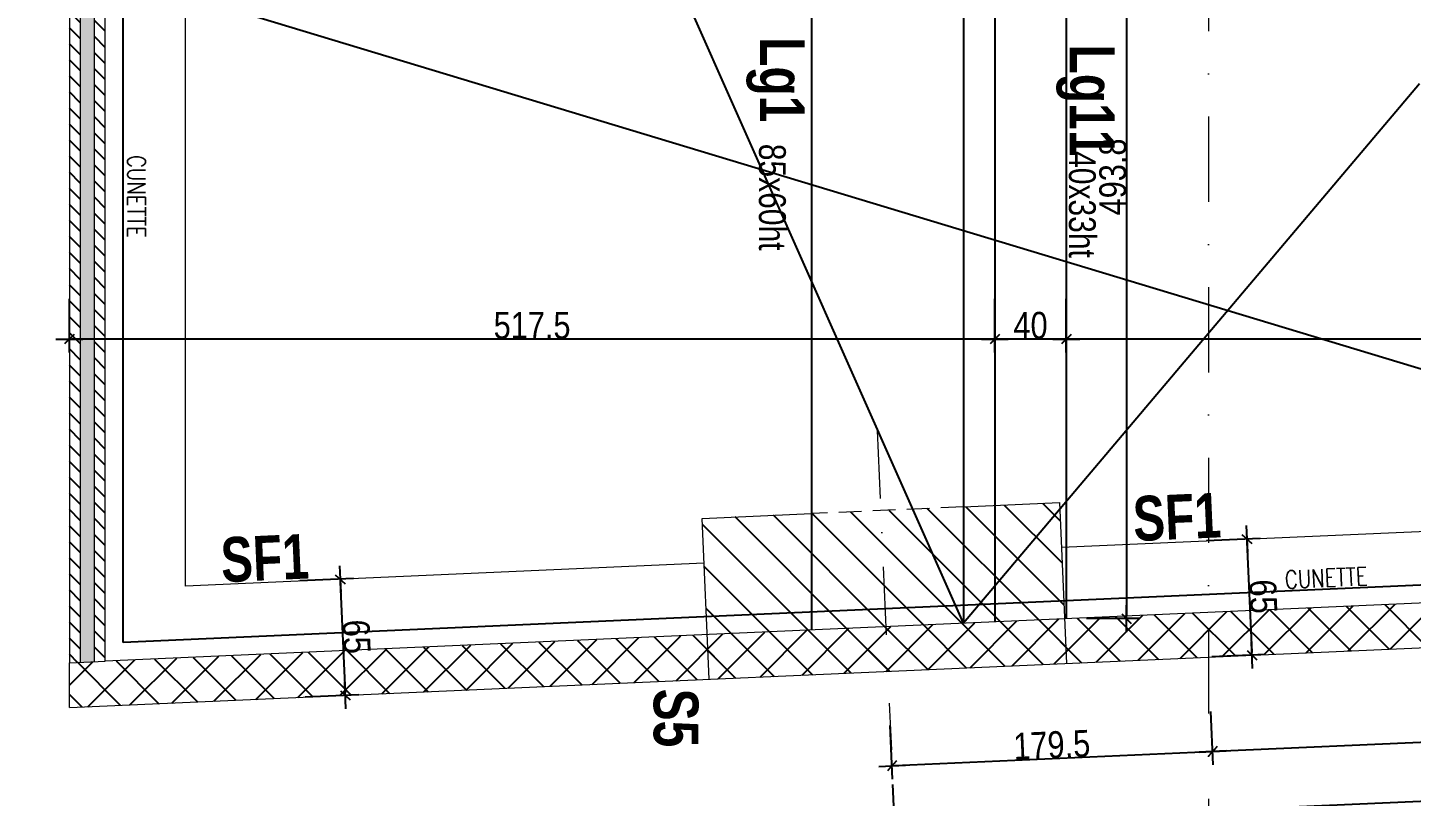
# Model space of a CAD drawing. Header units: centimetres. Extents: x -4990 to 114398, y -61489 to -12305.
# Drawn here: x 65223 to 65997, y -20942 to -20512 of the extents above; entities that cross this region are included whole.
import ezdxf
from ezdxf.enums import TextEntityAlignment as Align

# ---------------------------------------------------------------- set-up
doc = ezdxf.new("R2010")
doc.units = ezdxf.units.CM
doc.header["$LTSCALE"] = 0.5
for name, pattern in [('CACHEX2', [19.05, 12.7, -6.35]), ('TIRETPT2', [12.7, 6.35, -3.175, 0, -3.175]), ('TIRETPTX2', [50.8, 25.4, -12.7, 0, -12.7])]:
    doc.linetypes.add(name, pattern=pattern)
doc.layers.get('DEFPOINTS').update_dxf_attribs({"linetype": 'CONTINUOUS'})
for name, color, linetype in [('01_cote_gen', 4, 'CONTINUOUS'), ('01_linteaux', 2, 'CONTINUOUS'), ('01_poch_murs', 253, 'CONTINUOUS'), ('01_poch_Semelles', 253, 'CONTINUOUS'), ('01_texte', 230, 'CONTINUOUS'), ('AA_COTES', 2, 'CONTINUOUS')]:
    doc.layers.add(name, color=color, linetype=linetype)
for name, color, linetype, lineweight in [('01_murs_coup', 5, 'CONTINUOUS', 60), ('01_sem', 42, 'CONTINUOUS', 15), ('01_tram_axes', 2, 'TIRETPTX2', 9)]:
    doc.layers.add(name, color=color, linetype=linetype, lineweight=lineweight)
doc.styles.add('impact', font='impact.ttf')
doc.styles.add('MATTE_TXT', font='arial.ttf')
doc.styles.add('SIMPLEX1', font='SIMPLEX.shx', dxfattribs={"width": 0.8, "height": 10})
doc.styles.add('STYLE2', font='ARIALN.TTF')
doc.dimstyles.new('JB50', dxfattribs={"dimscale": 0.1, "dimtxt": 150, "dimasz": 15, "dimexe": 0.1, "dimexo": 0.1, "dimgap": 0.09, "dimtad": 1, "dimdec": 1, "dimdsep": 46, "dimtxsty": 'STYLE2', "dimblk1": 'BOND_G', "dimblk2": 'BOND_D', "dimsah": 1, "dimcen": 1.5, "dimdle": 0.01, "dimse1": 1, "dimse2": 1, "dimclrd": 4, "dimclre": 2, "dimclrt": 6, "dimazin": 2, "dimtfac": 2.333333, "dimtdec": 1, "dimtix": 1, "dimtmove": 2, "dimatfit": 3, "dimldrblk": 'BOND_G', "dimfxl": 1, "dimtolj": 1, "dimtzin": 0, "dimarcsym": 0})
pattern_1 = [(315, (86033.132, 37511.667), (11.22532, 11.22532), [])]

# ---------------------------------------------------------------- blocks, each defined once
blk = doc.blocks.new('BOND_G')
at = {"layer": 'AA_COTES', "color": 0}
for p, q in [((0, -5), (0, 15)), ((5, 0), (-5, 0)), ((1.77, 1.77), (-1.77, -1.77))]:
    blk.add_line(p, q, dxfattribs=at)
blk = doc.blocks.new('BOND_D')
at = {"layer": 'AA_COTES', "color": 0}
for p, q in [((5, 0), (-5, 0)), ((-1.77, -1.77), (1.77, 1.77)), ((0, 5), (0, -15))]:
    blk.add_line(p, q, dxfattribs=at)
blk = doc.blocks.new('*D1133')
at = {"layer": '01_cote_gen', "color": 4, "lineweight": -2, "transparency": 16777216}
blk.add_line((65155.16, -20890.92), (65155.16, -20339.36), dxfattribs=at)
at = {"layer": 'DEFPOINTS', "color": 0, "transparency": 16777216}
for p in [(65155.16, -20337.86), (65239.09, -20337.86), (65246.41, -20892.42)]:
    blk.add_point(p, dxfattribs=at)
at = {"layer": '01_cote_gen', "color": 4, "lineweight": -2, "transparency": 16777216, "xscale": 1.5, "yscale": 1.5, "zscale": 1.5}
for name, p, rotation in [('BOND_D', (65155.16, -20337.86), 90), ('BOND_G', (65155.16, -20892.42), 270)]:
    blk.add_blockref(name, p, dxfattribs=dict(at, rotation=rotation))
at = {"layer": '01_cote_gen', "color": 6, "transparency": 16777216, "insert": (65147.5, -20615.14), "char_height": 15, "attachment_point": 5, "rotation": 90, "style": 'STYLE2'}
blk.add_mtext('\\A1;554.6', dxfattribs=at)
blk = doc.blocks.new('*D1235')
at = {"layer": '01_cote_gen', "color": 4, "lineweight": -2, "transparency": 16777216}
blk.add_line((65884.25, -20917.04), (65707.96, -20924.86), dxfattribs=at)
at = {"layer": 'DEFPOINTS', "color": 0, "transparency": 16777216}
for p in [(65883.41, -20864.17), (65704.12, -20872.12), (65706.47, -20924.93)]:
    blk.add_point(p, dxfattribs=at)
at = {"layer": '01_cote_gen', "color": 4, "lineweight": -2, "transparency": 16777216, "xscale": 1.5, "yscale": 1.5, "zscale": 1.5}
for name, p, rotation in [('BOND_G', (65885.75, -20916.98), 2.538883753036592), ('BOND_D', (65706.47, -20924.93), 182.5388837530366)]:
    blk.add_blockref(name, p, dxfattribs=dict(at, rotation=rotation))
at = {"layer": '01_cote_gen', "color": 6, "transparency": 16777216, "insert": (65795.77, -20913.29), "char_height": 15, "attachment_point": 5, "rotation": 2.53888, "style": 'STYLE2'}
blk.add_mtext('\\A1;179.5', dxfattribs=at)
blk = doc.blocks.new('*D1236')
at = {"layer": '01_cote_gen', "color": 4, "lineweight": -2, "transparency": 16777216}
blk.add_line((66339.97, -20896.84), (65887.25, -20916.91), dxfattribs=at)
at = {"layer": 'DEFPOINTS', "color": 0, "transparency": 16777216}
for p in [(66339.12, -20843.97), (65883.41, -20864.17), (65885.75, -20916.98)]:
    blk.add_point(p, dxfattribs=at)
at = {"layer": '01_cote_gen', "color": 4, "lineweight": -2, "transparency": 16777216, "xscale": 1.5, "yscale": 1.5, "zscale": 1.5}
for name, p, rotation in [('BOND_G', (66341.47, -20896.77), 2.538871083487901), ('BOND_D', (65885.75, -20916.98), 182.5388710834879)]:
    blk.add_blockref(name, p, dxfattribs=dict(at, rotation=rotation))
at = {"layer": '01_cote_gen', "color": 6, "transparency": 16777216, "insert": (66113.27, -20899.21), "char_height": 15, "attachment_point": 5, "rotation": 2.53887, "style": 'STYLE2'}
blk.add_mtext('\\A1;456.2', dxfattribs=at)
blk = doc.blocks.new('*D1237')
at = {"layer": '01_cote_gen', "color": 4, "lineweight": -2, "transparency": 16777216}
blk.add_line((66341.43, -20929.79), (65709.43, -20957.82), dxfattribs=at)
at = {"layer": 'DEFPOINTS', "color": 0, "transparency": 16777216}
for p in [(66339.12, -20843.97), (65704.12, -20872.12), (65707.93, -20957.88)]:
    blk.add_point(p, dxfattribs=at)
at = {"layer": '01_cote_gen', "color": 4, "lineweight": -2, "transparency": 16777216, "xscale": 1.5, "yscale": 1.5, "zscale": 1.5}
for name, p, rotation in [('BOND_G', (66342.93, -20929.73), 2.538883753037791), ('BOND_D', (65707.93, -20957.88), 182.5388837530378)]:
    blk.add_blockref(name, p, dxfattribs=dict(at, rotation=rotation))
at = {"layer": '01_cote_gen', "color": 6, "transparency": 16777216, "insert": (66025.09, -20936.14), "char_height": 15, "attachment_point": 5, "rotation": 2.53888, "style": 'STYLE2'}
blk.add_mtext('\\A1;635.6', dxfattribs=at)
blk = doc.blocks.new('*D1239')
at = {"layer": '01_cote_gen', "color": 4, "lineweight": -2, "transparency": 16777216}
blk.add_line((65706.43, -20957.95), (65251.71, -20978.11), dxfattribs=at)
at = {"layer": 'DEFPOINTS', "color": 0, "transparency": 16777216}
for p in [(65704.12, -20872.12), (65246.41, -20892.42), (65250.21, -20978.18)]:
    blk.add_point(p, dxfattribs=at)
at = {"layer": '01_cote_gen', "color": 4, "lineweight": -2, "transparency": 16777216, "xscale": 1.5, "yscale": 1.5, "zscale": 1.5}
for name, p, rotation in [('BOND_G', (65707.93, -20957.88), 2.538883753139469), ('BOND_D', (65250.21, -20978.18), 182.5388837531395)]:
    blk.add_blockref(name, p, dxfattribs=dict(at, rotation=rotation))
at = {"layer": '01_cote_gen', "color": 6, "transparency": 16777216, "insert": (65478.73, -20960.37), "char_height": 15, "attachment_point": 5, "rotation": 2.53888, "style": 'STYLE2'}
blk.add_mtext('\\A1;458.2', dxfattribs=at)
blk = doc.blocks.new('*D1240')
at = {"layer": '01_cote_gen', "color": 4, "lineweight": -2, "transparency": 16777216}
blk.add_line((66795.06, -20940.21), (65253.06, -21008.59), dxfattribs=at)
at = {"layer": 'DEFPOINTS', "color": 0, "transparency": 16777216}
for p in [(66791.4, -20823.91), (65246.41, -20892.42), (65251.56, -21008.65)]:
    blk.add_point(p, dxfattribs=at)
at = {"layer": '01_cote_gen', "color": 4, "lineweight": -2, "transparency": 16777216, "xscale": 1.5, "yscale": 1.5, "zscale": 1.5}
for name, p, rotation in [('BOND_G', (66796.55, -20940.15), 2.538883753036911), ('BOND_D', (65251.56, -21008.65), 182.5388837530369)]:
    blk.add_blockref(name, p, dxfattribs=dict(at, rotation=rotation))
at = {"layer": '01_cote_gen', "color": 6, "transparency": 16777216, "insert": (66023.72, -20966.74), "char_height": 15, "attachment_point": 5, "rotation": 2.53888, "style": 'STYLE2'}
blk.add_mtext('\\A1;1546.5', dxfattribs=at)
blk = doc.blocks.new('*D1241')
at = {"layer": '01_cote_gen', "color": 4, "lineweight": -2, "transparency": 16777216}
blk.add_line((65881.91, -21039.58), (65247.91, -21039.58), dxfattribs=at)
at = {"layer": 'DEFPOINTS', "color": 0, "transparency": 16777216}
for p in [(65246.41, -20892.42), (65246.41, -21039.58), (65883.41, -21057.28)]:
    blk.add_point(p, dxfattribs=at)
at = {"layer": '01_cote_gen', "color": 4, "lineweight": -2, "transparency": 16777216, "xscale": 1.5, "yscale": 1.5, "zscale": 1.5, "rotation": 180}
blk.add_blockref('BOND_D', (65246.41, -21039.58), dxfattribs=at)
at = {"layer": '01_cote_gen', "color": 4, "lineweight": -2, "transparency": 16777216, "xscale": 1.5, "yscale": 1.5, "zscale": 1.5}
blk.add_blockref('BOND_G', (65883.41, -21039.58), dxfattribs=at)
at = {"layer": '01_cote_gen', "color": 6, "transparency": 16777216, "insert": (65564.91, -21031.91), "char_height": 15, "attachment_point": 5, "style": 'STYLE2'}
blk.add_mtext('\\A1;637', dxfattribs=at)
blk = doc.blocks.new('*D1242')
at = {"layer": '01_cote_gen', "color": 4, "lineweight": -2, "transparency": 16777216}
blk.add_line((66789.9, -21039.58), (65884.91, -21039.58), dxfattribs=at)
at = {"layer": 'DEFPOINTS', "color": 0, "transparency": 16777216}
for p in [(66791.4, -20823.91), (65883.41, -21017.08), (65883.41, -21039.58)]:
    blk.add_point(p, dxfattribs=at)
at = {"layer": '01_cote_gen', "color": 4, "lineweight": -2, "transparency": 16777216, "xscale": 1.5, "yscale": 1.5, "zscale": 1.5, "rotation": 180}
blk.add_blockref('BOND_D', (65883.41, -21039.58), dxfattribs=at)
at = {"layer": '01_cote_gen', "color": 4, "lineweight": -2, "transparency": 16777216, "xscale": 1.5, "yscale": 1.5, "zscale": 1.5}
blk.add_blockref('BOND_G', (66791.4, -21039.58), dxfattribs=at)
at = {"layer": '01_cote_gen', "color": 6, "transparency": 16777216, "insert": (66337.4, -21031.91), "char_height": 15, "attachment_point": 5, "style": 'STYLE2'}
blk.add_mtext('\\A1;908', dxfattribs=at)
blk = doc.blocks.new('*D1256')
at = {"layer": '01_cote_gen', "color": 4, "lineweight": -2, "transparency": 16777216}
blk.add_line((66294.9, -20497.74), (65747.9, -20497.74), dxfattribs=at)
at = {"layer": 'DEFPOINTS', "color": 0, "transparency": 16777216}
for p in [(65746.4, -20497.74), (66296.4, -20524.42), (65746.4, -20540.94)]:
    blk.add_point(p, dxfattribs=at)
at = {"layer": '01_cote_gen', "color": 4, "lineweight": -2, "transparency": 16777216, "xscale": 1.5, "yscale": 1.5, "zscale": 1.5, "rotation": 180}
blk.add_blockref('BOND_D', (65746.4, -20497.74), dxfattribs=at)
at = {"layer": '01_cote_gen', "color": 4, "lineweight": -2, "transparency": 16777216, "xscale": 1.5, "yscale": 1.5, "zscale": 1.5}
blk.add_blockref('BOND_G', (66296.4, -20497.74), dxfattribs=at)
at = {"layer": '01_cote_gen', "color": 6, "transparency": 16777216, "insert": (66021.4, -20490.07), "char_height": 15, "attachment_point": 5, "style": 'STYLE2'}
blk.add_mtext('\\A1;550', dxfattribs=at)
blk = doc.blocks.new('*D1261')
at = {"layer": '01_cote_gen', "color": 4, "lineweight": -2, "transparency": 16777216}
blk.add_line((66237.4, -20686.47), (65805.4, -20686.47), dxfattribs=at)
at = {"layer": 'DEFPOINTS', "color": 0, "transparency": 16777216}
for p in [(65803.9, -20645.31), (66238.9, -20645.31), (65803.9, -20686.47)]:
    blk.add_point(p, dxfattribs=at)
at = {"layer": '01_cote_gen', "color": 4, "lineweight": -2, "transparency": 16777216, "xscale": 1.5, "yscale": 1.5, "zscale": 1.5, "rotation": 180}
blk.add_blockref('BOND_D', (65803.9, -20686.47), dxfattribs=at)
at = {"layer": '01_cote_gen', "color": 4, "lineweight": -2, "transparency": 16777216, "xscale": 1.5, "yscale": 1.5, "zscale": 1.5}
blk.add_blockref('BOND_G', (66238.9, -20686.47), dxfattribs=at)
at = {"layer": '01_cote_gen', "color": 6, "transparency": 16777216, "insert": (66021.4, -20678.8), "char_height": 15, "attachment_point": 5, "style": 'STYLE2'}
blk.add_mtext('\\A1;435', dxfattribs=at)
blk = doc.blocks.new('*D1262')
at = {"layer": '01_cote_gen', "color": 4, "lineweight": -2, "transparency": 16777216}
blk.add_line((65802.4, -20686.47), (65765.4, -20686.47), dxfattribs=at)
at = {"layer": 'DEFPOINTS', "color": 0, "transparency": 16777216}
for p in [(65763.9, -20642.71), (65803.9, -20642.71), (65763.9, -20686.47)]:
    blk.add_point(p, dxfattribs=at)
at = {"layer": '01_cote_gen', "color": 4, "lineweight": -2, "transparency": 16777216, "xscale": 1.5, "yscale": 1.5, "zscale": 1.5, "rotation": 180}
blk.add_blockref('BOND_D', (65763.9, -20686.47), dxfattribs=at)
at = {"layer": '01_cote_gen', "color": 4, "lineweight": -2, "transparency": 16777216, "xscale": 1.5, "yscale": 1.5, "zscale": 1.5}
blk.add_blockref('BOND_G', (65803.9, -20686.47), dxfattribs=at)
at = {"layer": '01_cote_gen', "color": 6, "transparency": 16777216, "insert": (65783.9, -20678.8), "char_height": 15, "attachment_point": 5, "style": 'STYLE2'}
blk.add_mtext('\\A1;40', dxfattribs=at)
blk = doc.blocks.new('*D1263')
at = {"layer": '01_cote_gen', "color": 4, "lineweight": -2, "transparency": 16777216}
blk.add_line((65762.4, -20686.47), (65247.91, -20686.47), dxfattribs=at)
at = {"layer": 'DEFPOINTS', "color": 0, "transparency": 16777216}
for p in [(65763.9, -20626.7), (65246.41, -20686.47), (65246.41, -20705.79)]:
    blk.add_point(p, dxfattribs=at)
at = {"layer": '01_cote_gen', "color": 4, "lineweight": -2, "transparency": 16777216, "xscale": 1.5, "yscale": 1.5, "zscale": 1.5, "rotation": 180}
blk.add_blockref('BOND_D', (65246.41, -20686.47), dxfattribs=at)
at = {"layer": '01_cote_gen', "color": 4, "lineweight": -2, "transparency": 16777216, "xscale": 1.5, "yscale": 1.5, "zscale": 1.5}
blk.add_blockref('BOND_G', (65763.9, -20686.47), dxfattribs=at)
at = {"layer": '01_cote_gen', "color": 6, "transparency": 16777216, "insert": (65505.16, -20678.8), "char_height": 15, "attachment_point": 5, "style": 'STYLE2'}
blk.add_mtext('\\A1;517.5', dxfattribs=at)
blk = doc.blocks.new('*D1280')
at = {"layer": '01_cote_gen', "color": 4, "lineweight": -2, "transparency": 16777216}
blk.add_line((65837.61, -20350.36), (65837.61, -20841.17), dxfattribs=at)
at = {"layer": 'DEFPOINTS', "color": 0, "transparency": 16777216}
for p in [(65760.21, -20348.86), (65818.56, -20842.67), (65837.61, -20842.67)]:
    blk.add_point(p, dxfattribs=at)
at = {"layer": '01_cote_gen', "color": 4, "lineweight": -2, "transparency": 16777216, "xscale": 1.5, "yscale": 1.5, "zscale": 1.5}
for name, p, rotation in [('BOND_G', (65837.61, -20348.86), 90), ('BOND_D', (65837.61, -20842.67), 270)]:
    blk.add_blockref(name, p, dxfattribs=dict(at, rotation=rotation))
at = {"layer": '01_cote_gen', "color": 6, "transparency": 16777216, "insert": (65829.94, -20595.77), "char_height": 15, "attachment_point": 5, "rotation": 90, "style": 'STYLE2'}
blk.add_mtext('\\A1;493.8', dxfattribs=at)
blk = doc.blocks.new('*D1329')
at = {"layer": '01_cote_gen', "color": 4, "lineweight": -2, "transparency": 16777216}
blk.add_line((65397.91, -20822.12), (65400.66, -20884.08), dxfattribs=at)
at = {"layer": 'DEFPOINTS', "color": 0, "transparency": 16777216}
for p in [(65380.99, -20821.37), (65383.87, -20886.32), (65400.72, -20885.58)]:
    blk.add_point(p, dxfattribs=at)
at = {"layer": '01_cote_gen', "color": 4, "lineweight": -2, "transparency": 16777216, "xscale": 1.5, "yscale": 1.5, "zscale": 1.5}
for name, p, rotation in [('BOND_G', (65397.84, -20820.62), 92.53888375303498), ('BOND_D', (65400.72, -20885.58), 272.538883753035)]:
    blk.add_blockref(name, p, dxfattribs=dict(at, rotation=rotation))
at = {"layer": '01_cote_gen', "color": 6, "transparency": 16777216, "insert": (65406.94, -20852.76), "char_height": 15, "attachment_point": 5, "rotation": 272.53888, "style": 'STYLE2'}
blk.add_mtext('\\A1;65', dxfattribs=at)
blk = doc.blocks.new('*D1330')
at = {"layer": '01_cote_gen', "color": 4, "lineweight": -2, "transparency": 16777216}
blk.add_line((65904.92, -20799.66), (65907.67, -20861.6), dxfattribs=at)
at = {"layer": 'DEFPOINTS', "color": 0, "transparency": 16777216}
for p in [(65895.35, -20798.58), (65898.23, -20863.52), (65907.73, -20863.1)]:
    blk.add_point(p, dxfattribs=at)
at = {"layer": '01_cote_gen', "color": 4, "lineweight": -2, "transparency": 16777216, "xscale": 1.5, "yscale": 1.5, "zscale": 1.5}
for name, p, rotation in [('BOND_G', (65904.85, -20798.16), 92.53888375303164), ('BOND_D', (65907.73, -20863.1), 272.5388837530316)]:
    blk.add_blockref(name, p, dxfattribs=dict(at, rotation=rotation))
at = {"layer": '01_cote_gen', "color": 6, "transparency": 16777216, "insert": (65913.95, -20830.29), "char_height": 15, "attachment_point": 5, "rotation": 272.53888, "style": 'STYLE2'}
blk.add_mtext('\\A1;65', dxfattribs=at)

msp = doc.modelspace()

# ---------------------------------------------------------------- hatches: boundary and pattern name
at = {"layer": '01_poch_murs'}
h = msp.add_hatch(color=256, dxfattribs=at)
h.dxf.hatch_style = 1
h.paths.add_polyline_path([(65260.408, -20866.774), (65260.402, -19703.865), (65252.402, -19703.865), (65252.408, -20867.129)])
h = msp.add_hatch(dxfattribs=at)
h.set_pattern_fill('ANSI31', color=256, scale=2, angle=-90)
h.set_pattern_definition([(315, (86033.132, 37511.667), (4.49012806, 4.49012806), [])])
h.paths.add_polyline_path([(65266.408, -20866.508), (65266.405, -20346.865), (65266.405, -20337.865), (65260.405, -20337.865), (65260.408, -20866.774)])
h.paths.add_polyline_path([(65252.408, -20867.129), (65252.405, -20337.865), (65246.405, -20337.865), (65246.408, -20867.395)])
h = msp.add_hatch(dxfattribs=at)
h.set_pattern_fill('ANSI37', color=256, scale=5, angle=-90)
h.set_pattern_definition([(315, (86033.132, 37511.667), (11.22532, 11.22532), []), (45, (86033.132, 37511.667), (-11.22532, 11.22532), [])])
h.paths.add_polyline_path([(66791.401, -20823.913), (66791.401, -20798.889), (66771.401, -20799.776), (65883.407, -20839.15), (65883.407, -20864.175)])
h.paths.add_polyline_path([(65883.407, -20864.175), (65883.407, -20839.15), (65266.408, -20866.508), (65246.408, -20867.395), (65246.408, -20892.42)])
at = {"layer": '01_poch_Semelles', "linetype": 'CACHEX2', "ltscale": 2}
h = msp.add_hatch(dxfattribs=at)
h.set_pattern_fill('ANSI31', color=256, scale=5, angle=-90)
h.set_pattern_definition(pattern_1)
h.paths.add_polyline_path([(65800.21, -20781.616), (65800.04, -20777.783), (65763.903, -20779.385), (65763.903, -20824.534)])
h.paths.add_polyline_path([(65802.476, -20832.729), (65800.21, -20781.616), (65763.903, -20824.534), (65763.903, -20834.439)])
h.paths.add_polyline_path([(65802.919, -20842.719), (65802.476, -20832.729), (65763.903, -20834.439), (65763.903, -20844.449)])
h.paths.add_polyline_path([(65804.026, -20867.694), (65802.919, -20842.719), (65763.903, -20844.449), (65703.017, -20847.149), (65704.125, -20872.124)], flags=17)
h.paths.add_polyline_path([(65746.401, -20845.223), (65742.042, -20835.409), (65755.197, -20834.825), (65763.903, -20824.534), (65763.903, -20844.449), (65746.399, -20845.225)])
h.paths.add_polyline_path([(65755.197, -20834.825), (65746.401, -20835.215), (65746.401, -20845.223)], flags=17)
h.paths.add_polyline_path([(65755.197, -20834.825), (65763.903, -20824.534), (65763.903, -20779.385), (65746.401, -20780.161), (65746.401, -20835.215)])
h.paths.add_polyline_path([(65742.042, -20835.409), (65746.401, -20835.215), (65746.401, -20780.161), (65718.065, -20781.418)])
h.paths.add_polyline_path([(65742.042, -20835.409), (65718.065, -20781.418), (65700.138, -20782.213), (65702.574, -20837.159)])
h.paths.add_polyline_path([(65746.399, -20845.225), (65746.401, -20845.223), (65742.042, -20835.409), (65702.574, -20837.159), (65703.017, -20847.149)])
h.paths.add_polyline_path([(65804.026, -20867.694), (65802.919, -20842.719), (65763.903, -20844.449), (65746.399, -20845.225), (65703.017, -20847.149), (65704.125, -20872.124)], flags=17)
h.paths.add_polyline_path([(65704.125, -20872.124), (65703.017, -20847.149), (65603.115, -20851.579), (65604.223, -20876.554)])
h.paths.add_polyline_path([(65703.017, -20847.149), (65702.574, -20837.159), (65661.405, -20838.984), (65661.405, -20848.994)])
h.paths.add_polyline_path([(65661.405, -20848.994), (65661.405, -20838.984), (65602.672, -20841.588), (65603.115, -20851.579)])
h.paths.add_polyline_path([(65661.405, -20838.984), (65661.405, -20783.93), (65600.236, -20786.643), (65602.672, -20841.588)])
h.paths.add_polyline_path([(65702.574, -20837.159), (65700.138, -20782.213), (65661.405, -20783.93), (65661.405, -20838.984)])
h = msp.add_hatch(dxfattribs=at)
h.set_pattern_fill('ANSI31', color=256, scale=5, angle=-90)
h.set_pattern_definition(pattern_1)
h.paths.add_polyline_path([(65804.026, -20867.694), (65802.919, -20842.719), (65703.017, -20847.149), (65704.125, -20872.124)])

# ---------------------------------------------------------------- linework, layer by layer
at = {"layer": '01_linteaux', "linetype": 'Continuous', "lineweight": 0}
for p, q in [((65252.395, -18351.139), (65252.408, -20867.129)), ((65260.408, -20866.774), (65260.395, -18359.327)), ((65246.408, -20867.395), (65266.408, -20866.508))]:
    msp.add_line(p, q, dxfattribs=at)
at = {"layer": '01_linteaux'}
for p, q in [((65803.903, -19723.865), (65803.903, -20842.673)), ((65763.903, -19996.865), (65763.903, -20844.449)), ((65661.405, -20348.865), (65661.405, -20848.992)), ((65746.401, -20348.865), (65746.401, -20845.223))]:
    msp.add_line(p, q, dxfattribs=at)
at = {"layer": '01_murs_coup', "linetype": 'Continuous', "lineweight": 0}
for p, q in [((65246.395, -18365.003), (65246.408, -20867.395)), ((65266.408, -20866.508), (65266.405, -20346.865)), ((66771.401, -20799.776), (65266.408, -20866.508)), ((65246.408, -20892.42), (66791.401, -20823.913)), ((65246.408, -20892.42), (65246.408, -20867.395))]:
    msp.add_line(p, q, dxfattribs=at)
at = {"layer": '01_murs_coup', "linetype": 'TIRETPT2', "lineweight": 0, "ltscale": 15}
msp.add_line((65883.407, -19703.865), (65883.407, -21405.438), dxfattribs=at)
at = {"layer": '01_poch_murs'}
msp.add_line((38231.258, -12305.364), (67318.905, -21101.173), dxfattribs=at)
at = {"layer": '01_sem', "linetype": 'Continuous', "lineweight": 0}
for p, q in [((65311.408, -20824.455), (65311.405, -20286.345)), ((65801.147, -20802.758), (66236.343, -20783.461)), ((65601.366, -20811.598), (65311.408, -20824.455))]:
    msp.add_line(p, q, dxfattribs=at)
at = {"layer": '01_sem', "linetype": 'CACHEX2', "ltscale": 2}
msp.add_line((65746.401, -20780.161), (65661.405, -20783.93), dxfattribs=at)
at = {"layer": '01_sem', "linetype": 'Continuous', "lineweight": 0}
for points in [[(65746.401, -20780.161), (65800.04, -20777.783), (65804.026, -20867.694)], [(65604.223, -20876.554), (65600.236, -20786.643), (65661.405, -20783.93)]]:
    msp.add_lwpolyline(points, dxfattribs=at)
at = {"layer": '01_texte'}
for p, q in [((65746.401, -20845.223), (65516.236, -20326.965)), ((65276.408, -20856.055), (65276.405, -20346.865)), ((66001.403, -20543.787), (65746.401, -20845.223)), ((66761.401, -20790.209), (65276.408, -20856.055))]:
    msp.add_line(p, q, dxfattribs=at)
at = {"layer": '01_tram_axes', "linetype": 'TIRETPTX2', "ltscale": 3}
msp.add_line((65698.154, -20737.466), (65706.073, -20916.062), dxfattribs=at)

# ---------------------------------------------------------------- texts
at = {"layer": '01_texte', "style": 'impact'}
for s, rotation, p in [('Lg1', 270, (65632.534, -20517.629)), ('Lg11', 270, (65805.859, -20521.731)), ('SF1', 2.538897, (65841.776, -20799.357)), ('SF1', 2.538897, (65331.68, -20822.352)), ('S5', 270, (65573.161, -20881.804))]:
    msp.add_text(s, height=25, rotation=rotation, dxfattribs=at).set_placement(p)
at = {"layer": '01_texte', "style": 'MATTE_TXT', "width": 0.8}
for s, p in [('85x60ht', (65627.545, -20607.051)), ('40x33ht', (65800.87, -20611.153))]:
    msp.add_text(s, height=15, rotation=270, dxfattribs=at).set_placement(p, align=Align.BOTTOM_CENTER)
at = {"layer": '01_texte', "style": 'SIMPLEX1', "width": 0.8}
for rotation, p in [(270, (65278.952, -20583.495)), (2.538884, (65926.339, -20825.934))]:
    msp.add_text('CUNETTE', height=10, rotation=rotation, dxfattribs=at).set_placement(p)

# ---------------------------------------------------------------- dimensions: what is measured, and where the dimension line sits
at = {"layer": '01_cote_gen'}
for base, p1, p2, picture, middle in [((65155.164, -20337.865), (65246.408, -20892.42), (65239.086, -20337.865), '*D1133', (65147.497, -20615.142)), ((65837.61, -20842.673), (65760.21, -20348.865), (65818.561, -20842.673), '*D1280', (65829.942, -20595.769))]:
    dim = msp.add_linear_dim(base=base, p1=p1, p2=p2, angle=270, dimstyle='JB50', dxfattribs=at)
    dim.commit()
    dim.dimension.update_dxf_attribs({"geometry": picture, "text_midpoint": middle})
for base, p1, p2, picture, middle in [((65746.401, -20497.738), (66296.405, -20524.425), (65746.401, -20540.945), '*D1256', (66021.403, -20490.071)), ((65246.407, -20686.47), (65763.903, -20626.698), (65246.407, -20705.787), '*D1263', (65505.155, -20678.802)), ((65763.903, -20686.47), (65803.903, -20642.706), (65763.903, -20642.706), '*D1262', (65783.903, -20678.802)), ((65803.903, -20686.47), (66238.903, -20645.308), (65803.903, -20645.308), '*D1261', (66021.403, -20678.802)), ((65883.407, -21039.581), (66791.401, -20823.913), (65883.407, -21017.081), '*D1242', (66337.404, -21031.913)), ((65246.408, -21039.581), (65883.407, -21057.282), (65246.408, -20892.42), '*D1241', (65564.908, -21031.913))]:
    dim = msp.add_linear_dim(base=base, p1=p1, p2=p2, dimstyle='JB50', dxfattribs=at)
    dim.commit()
    dim.dimension.update_dxf_attribs({"geometry": picture, "text_midpoint": middle})
for p1, p2, distance, picture, middle in [((65895.35, -20798.581), (65898.229, -20863.517), 9.513, '*D1330', (65913.953, -20830.288)), ((65380.989, -20821.369), (65383.87, -20886.325), 16.869, '*D1329', (65406.942, -20852.76)), ((66791.401, -20823.913), (65246.408, -20892.42), 116.347, '*D1240', (66023.719, -20966.739)), ((66339.125, -20843.968), (65704.125, -20872.124), 85.843, '*D1237', (66025.088, -20936.144)), ((66339.125, -20843.968), (65883.407, -20864.175), 52.856, '*D1236', (66113.268, -20899.215)), ((65883.407, -20864.175), (65704.125, -20872.124), 52.856, '*D1235', (65795.768, -20913.293)), ((65704.125, -20872.124), (65246.408, -20892.42), 85.843, '*D1239', (65478.729, -20960.37))]:
    dim = msp.add_aligned_dim(p1=p1, p2=p2, distance=distance, dimstyle='JB50', dxfattribs=at)
    dim.commit()
    dim.dimension.update_dxf_attribs({"geometry": picture, "text_midpoint": middle})

doc.saveas('drawing.dxf')
